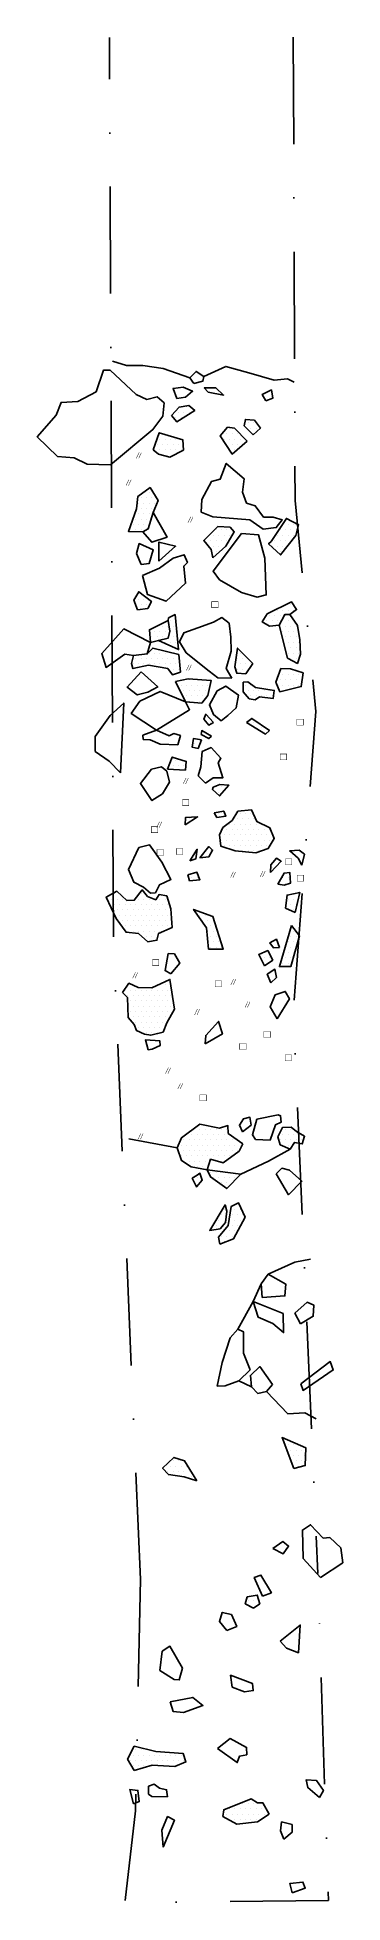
# Model space of a CAD drawing. Header units: metres. Extents: x 322 to 393, y -2126 to -1690.
import ezdxf

# ---------------------------------------------------------------- set-up
doc = ezdxf.new("R2010")
doc.units = ezdxf.units.M
doc.header["$LTSCALE"] = 25
doc.header["$MEASUREMENT"] = 0
doc.linetypes.add('STRICHPUNKTX2', pattern=[2, 1, -0.5, 0, -0.5])
doc.layers.get('0').update_dxf_attribs({"linetype": 'CONTINUOUS'})
for name, color, linetype in [('BEFUND', 1, 'CONTINUOUS'), ('FEUER', 1, 'CONTINUOUS'), ('GRABUNGSGRENZE', 3, 'STRICHPUNKTX2'), ('STEINE', 4, 'CONTINUOUS'), ('STEINESCHRAFF', 4, 'CONTINUOUS')]:
    doc.layers.add(name, color=color, linetype=linetype)

# ---------------------------------------------------------------- blocks, each defined once
blk = doc.blocks.new('HK')
at = {"layer": 'FEUER', "const_width": 0.1}
for points in [[(-0.66, -1.37), (0, 0)], [(0.52, -0.03), (-0.1, -1.37)]]:
    blk.add_lwpolyline(points, dxfattribs=at)
blk = doc.blocks.new('RL')
at = {"layer": 'FEUER', "const_width": 0.1}
blk.add_lwpolyline([(0, -1.4), (0, 0), (1.5, 0), (1.5, -1.4), (0, -1.4)], dxfattribs=at)
blk = doc.blocks.new('*X3')
at = {"color": 0}
for p, q in [((380, -2017.5), (380, -2017.5)), ((380.625, -2018.75), (380.625, -2018.75)), ((381.25, -2020), (381.25, -2020)), ((381.875, -2018.75), (381.875, -2018.75)), ((381.875, -2021.25), (381.875, -2021.25)), ((382.5, -2020), (382.5, -2020)), ((383.125, -2018.75), (383.125, -2018.75)), ((383.125, -2021.25), (383.125, -2021.25)), ((383.75, -2020), (383.75, -2020)), ((384.375, -2021.25), (384.375, -2021.25)), ((351.875, -2023.75), (351.875, -2023.75)), ((352.5, -2025), (352.5, -2025)), ((353.125, -2023.75), (353.125, -2023.75)), ((353.75, -2022.5), (353.75, -2022.5)), ((353.75, -2025), (353.75, -2025)), ((354.375, -2023.75), (354.375, -2023.75)), ((355, -2022.5), (355, -2022.5)), ((355, -2025), (355, -2025)), ((355.625, -2023.75), (355.625, -2023.75)), ((356.25, -2022.5), (356.25, -2022.5)), ((356.25, -2025), (356.25, -2025)), ((356.875, -2023.75), (356.875, -2023.75)), ((356.875, -2026.25), (356.875, -2026.25)), ((357.5, -2025), (357.5, -2025)), ((358.125, -2026.25), (358.125, -2026.25)), ((381.875, -2023.75), (381.875, -2023.75)), ((382.5, -2022.5), (382.5, -2022.5)), ((383.125, -2023.75), (383.125, -2023.75)), ((383.75, -2022.5), (383.75, -2022.5)), ((371.25, -2055), (371.25, -2055)), ((371.875, -2056.25), (371.875, -2056.25)), ((372.5, -2055), (372.5, -2055)), ((373.125, -2056.25), (373.125, -2056.25)), ((344.375, -2091.25), (344.375, -2091.25)), ((345, -2090), (345, -2090)), ((345.625, -2091.25), (345.625, -2091.25)), ((346.25, -2090), (346.25, -2090)), ((346.875, -2091.25), (346.875, -2091.25)), ((347.5, -2090), (347.5, -2090)), ((348.125, -2091.25), (348.125, -2091.25)), ((349.375, -2091.25), (349.375, -2091.25)), ((350.625, -2091.25), (350.625, -2091.25)), ((351.875, -2091.25), (351.875, -2091.25)), ((353.125, -2091.25), (353.125, -2091.25)), ((354.375, -2091.25), (354.375, -2091.25)), ((355.625, -2091.25), (355.625, -2091.25)), ((343.75, -2092.5), (343.75, -2092.5)), ((344.375, -2093.75), (344.375, -2093.75)), ((345, -2092.5), (345, -2092.5)), ((345.625, -2093.75), (345.625, -2093.75)), ((346.25, -2092.5), (346.25, -2092.5)), ((346.875, -2093.75), (346.875, -2093.75)), ((347.5, -2092.5), (347.5, -2092.5)), ((348.125, -2093.75), (348.125, -2093.75)), ((348.75, -2092.5), (348.75, -2092.5)), ((350, -2092.5), (350, -2092.5)), ((351.25, -2092.5), (351.25, -2092.5)), ((351.875, -2093.75), (351.875, -2093.75)), ((352.5, -2092.5), (352.5, -2092.5)), ((353.125, -2093.75), (353.125, -2093.75)), ((353.75, -2092.5), (353.75, -2092.5)), ((354.375, -2093.75), (354.375, -2093.75)), ((355, -2092.5), (355, -2092.5)), ((356.25, -2092.5), (356.25, -2092.5)), ((366.875, -2103.75), (366.875, -2103.75)), ((368.125, -2103.75), (368.125, -2103.75)), ((369.375, -2103.75), (369.375, -2103.75)), ((370, -2102.5), (370, -2102.5)), ((370.625, -2103.75), (370.625, -2103.75)), ((371.25, -2102.5), (371.25, -2102.5)), ((371.875, -2103.75), (371.875, -2103.75)), ((372.5, -2102.5), (372.5, -2102.5)), ((373.125, -2103.75), (373.125, -2103.75)), ((373.75, -2102.5), (373.75, -2102.5)), ((374.375, -2103.75), (374.375, -2103.75)), ((366.25, -2105), (366.25, -2105)), ((366.875, -2106.25), (366.875, -2106.25)), ((367.5, -2105), (367.5, -2105)), ((368.125, -2106.25), (368.125, -2106.25)), ((368.75, -2105), (368.75, -2105)), ((369.375, -2106.25), (369.375, -2106.25)), ((370, -2105), (370, -2105)), ((370.625, -2106.25), (370.625, -2106.25)), ((371.25, -2105), (371.25, -2105)), ((371.875, -2106.25), (371.875, -2106.25)), ((372.5, -2105), (372.5, -2105)), ((373.125, -2106.25), (373.125, -2106.25)), ((373.75, -2105), (373.75, -2105)), ((375, -2105), (375, -2105))]:
    blk.add_line(p, q, dxfattribs=at)
blk = doc.blocks.new('*X4')
at = {"color": 0}
for p, q in [((353.75, -1860), (353.75, -1860)), ((354.375, -1858.75), (354.375, -1858.75)), ((355, -1860), (355, -1860)), ((355.625, -1858.75), (355.625, -1858.75)), ((356.25, -1860), (356.25, -1860)), ((363.75, -1865), (363.75, -1865)), ((365, -1865), (365, -1865)), ((366.25, -1865), (366.25, -1865)), ((364.375, -1866.25), (364.375, -1866.25)), ((357.5, -1872.5), (357.5, -1872.5)), ((364.375, -1871.25), (364.375, -1871.25)), ((365.625, -1871.25), (365.625, -1871.25)), ((366.875, -1873.75), (366.875, -1873.75)), ((368.125, -1873.75), (368.125, -1873.75)), ((368.75, -1872.5), (368.75, -1872.5)), ((369.375, -1871.25), (369.375, -1871.25)), ((369.375, -1873.75), (369.375, -1873.75)), ((370, -1872.5), (370, -1872.5)), ((370.625, -1871.25), (370.625, -1871.25)), ((370.625, -1873.75), (370.625, -1873.75)), ((371.25, -1872.5), (371.25, -1872.5)), ((371.875, -1871.25), (371.875, -1871.25)), ((371.875, -1873.75), (371.875, -1873.75)), ((372.5, -1872.5), (372.5, -1872.5)), ((373.125, -1873.75), (373.125, -1873.75)), ((374.375, -1873.75), (374.375, -1873.75)), ((365, -1877.5), (365, -1877.5)), ((365.625, -1876.25), (365.625, -1876.25)), ((366.25, -1875), (366.25, -1875)), ((366.25, -1877.5), (366.25, -1877.5)), ((366.875, -1876.25), (366.875, -1876.25)), ((367.5, -1875), (367.5, -1875)), ((367.5, -1877.5), (367.5, -1877.5)), ((368.125, -1876.25), (368.125, -1876.25)), ((368.75, -1875), (368.75, -1875)), ((368.75, -1877.5), (368.75, -1877.5)), ((369.375, -1876.25), (369.375, -1876.25)), ((370, -1875), (370, -1875)), ((370, -1877.5), (370, -1877.5)), ((370.625, -1876.25), (370.625, -1876.25)), ((371.25, -1875), (371.25, -1875)), ((371.25, -1877.5), (371.25, -1877.5)), ((371.875, -1876.25), (371.875, -1876.25)), ((372.5, -1875), (372.5, -1875)), ((372.5, -1877.5), (372.5, -1877.5)), ((373.125, -1876.25), (373.125, -1876.25)), ((373.75, -1875), (373.75, -1875)), ((373.75, -1877.5), (373.75, -1877.5)), ((374.375, -1876.25), (374.375, -1876.25)), ((375, -1875), (375, -1875)), ((375, -1877.5), (375, -1877.5)), ((375.625, -1876.25), (375.625, -1876.25)), ((376.25, -1875), (376.25, -1875)), ((376.25, -1877.5), (376.25, -1877.5)), ((376.875, -1876.25), (376.875, -1876.25)), ((360.625, -1881.25), (360.625, -1881.25)), ((361.25, -1880), (361.25, -1880)), ((361.875, -1881.25), (361.875, -1881.25)), ((362.5, -1880), (362.5, -1880)), ((365.625, -1878.75), (365.625, -1878.75)), ((366.875, -1878.75), (366.875, -1878.75)), ((368.125, -1878.75), (368.125, -1878.75)), ((368.75, -1880), (368.75, -1880)), ((369.375, -1878.75), (369.375, -1878.75)), ((370, -1880), (370, -1880)), ((370.625, -1878.75), (370.625, -1878.75)), ((371.25, -1880), (371.25, -1880)), ((371.875, -1878.75), (371.875, -1878.75)), ((372.5, -1880), (372.5, -1880)), ((373.125, -1878.75), (373.125, -1878.75)), ((373.75, -1880), (373.75, -1880)), ((374.375, -1878.75), (374.375, -1878.75)), ((375.625, -1878.75), (375.625, -1878.75)), ((377.5, -1882.5), (377.5, -1882.5)), ((378.75, -1882.5), (378.75, -1882.5)), ((358.125, -1886.25), (358.125, -1886.25)), ((359.375, -1886.25), (359.375, -1886.25)), ((376.875, -1883.75), (376.875, -1883.75)), ((379.375, -1886.25), (379.375, -1886.25)), ((380.625, -1886.25), (380.625, -1886.25)), ((339.375, -1891.25), (339.375, -1891.25)), ((340, -1890), (340, -1890)), ((340.625, -1891.25), (340.625, -1891.25)), ((341.875, -1891.25), (341.875, -1891.25)), ((345.625, -1891.25), (345.625, -1891.25)), ((346.25, -1890), (346.25, -1890)), ((346.875, -1891.25), (346.875, -1891.25)), ((348.125, -1891.25), (348.125, -1891.25)), ((350.625, -1891.25), (350.625, -1891.25)), ((351.875, -1891.25), (351.875, -1891.25)), ((378.75, -1887.5), (378.75, -1887.5)), ((380, -1887.5), (380, -1887.5)), ((380.625, -1891.25), (380.625, -1891.25)), ((381.875, -1891.25), (381.875, -1891.25)), ((382.5, -1890), (382.5, -1890)), ((340, -1892.5), (340, -1892.5)), ((340.625, -1893.75), (340.625, -1893.75)), ((341.25, -1892.5), (341.25, -1892.5)), ((341.25, -1895), (341.25, -1895)), ((341.875, -1893.75), (341.875, -1893.75)), ((342.5, -1892.5), (342.5, -1892.5)), ((342.5, -1895), (342.5, -1895)), ((343.125, -1893.75), (343.125, -1893.75)), ((343.75, -1892.5), (343.75, -1892.5)), ((343.75, -1895), (343.75, -1895)), ((344.375, -1893.75), (344.375, -1893.75)), ((345, -1892.5), (345, -1892.5)), ((345, -1895), (345, -1895)), ((345.625, -1893.75), (345.625, -1893.75)), ((346.25, -1892.5), (346.25, -1892.5)), ((346.25, -1895), (346.25, -1895)), ((346.875, -1893.75), (346.875, -1893.75)), ((347.5, -1892.5), (347.5, -1892.5)), ((347.5, -1895), (347.5, -1895)), ((348.125, -1893.75), (348.125, -1893.75)), ((348.75, -1892.5), (348.75, -1892.5)), ((348.75, -1895), (348.75, -1895)), ((349.375, -1893.75), (349.375, -1893.75)), ((350, -1892.5), (350, -1892.5)), ((350, -1895), (350, -1895)), ((350.625, -1893.75), (350.625, -1893.75)), ((351.25, -1892.5), (351.25, -1892.5)), ((351.25, -1895), (351.25, -1895)), ((351.875, -1893.75), (351.875, -1893.75)), ((352.5, -1892.5), (352.5, -1892.5)), ((352.5, -1895), (352.5, -1895)), ((353.125, -1893.75), (353.125, -1893.75)), ((360, -1895), (360, -1895)), ((361.25, -1895), (361.25, -1895)), ((381.25, -1892.5), (381.25, -1892.5)), ((381.875, -1893.75), (381.875, -1893.75)), ((382.5, -1892.5), (382.5, -1892.5)), ((341.875, -1896.25), (341.875, -1896.25)), ((342.5, -1897.5), (342.5, -1897.5)), ((343.125, -1896.25), (343.125, -1896.25)), ((343.125, -1898.75), (343.125, -1898.75)), ((343.75, -1897.5), (343.75, -1897.5)), ((344.375, -1896.25), (344.375, -1896.25)), ((344.375, -1898.75), (344.375, -1898.75)), ((345, -1897.5), (345, -1897.5)), ((345.625, -1896.25), (345.625, -1896.25)), ((345.625, -1898.75), (345.625, -1898.75)), ((346.25, -1897.5), (346.25, -1897.5)), ((346.875, -1896.25), (346.875, -1896.25)), ((346.875, -1898.75), (346.875, -1898.75)), ((347.5, -1897.5), (347.5, -1897.5)), ((347.5, -1900), (347.5, -1900)), ((348.125, -1896.25), (348.125, -1896.25)), ((348.125, -1898.75), (348.125, -1898.75)), ((348.75, -1897.5), (348.75, -1897.5)), ((348.75, -1900), (348.75, -1900)), ((349.375, -1896.25), (349.375, -1896.25)), ((349.375, -1898.75), (349.375, -1898.75)), ((350, -1897.5), (350, -1897.5)), ((350, -1900), (350, -1900)), ((350.625, -1896.25), (350.625, -1896.25)), ((350.625, -1898.75), (350.625, -1898.75)), ((351.25, -1897.5), (351.25, -1897.5)), ((351.875, -1896.25), (351.875, -1896.25)), ((352.5, -1897.5), (352.5, -1897.5)), ((353.125, -1896.25), (353.125, -1896.25)), ((360.625, -1896.25), (360.625, -1896.25)), ((361.25, -1897.5), (361.25, -1897.5)), ((361.875, -1896.25), (361.875, -1896.25)), ((361.875, -1898.75), (361.875, -1898.75)), ((362.5, -1897.5), (362.5, -1897.5)), ((362.5, -1900), (362.5, -1900)), ((363.125, -1896.25), (363.125, -1896.25)), ((363.125, -1898.75), (363.125, -1898.75)), ((363.75, -1900), (363.75, -1900)), ((381.25, -1900), (381.25, -1900)), ((381.875, -1898.75), (381.875, -1898.75)), ((382.5, -1900), (382.5, -1900)), ((361.875, -1901.25), (361.875, -1901.25)), ((362.5, -1902.5), (362.5, -1902.5)), ((363.125, -1901.25), (363.125, -1901.25)), ((363.75, -1902.5), (363.75, -1902.5)), ((364.375, -1901.25), (364.375, -1901.25)), ((365, -1902.5), (365, -1902.5)), ((375.625, -1903.75), (375.625, -1903.75)), ((376.875, -1901.25), (376.875, -1901.25)), ((377.5, -1902.5), (377.5, -1902.5)), ((380, -1902.5), (380, -1902.5)), ((380.625, -1901.25), (380.625, -1901.25)), ((380.625, -1903.75), (380.625, -1903.75)), ((381.25, -1902.5), (381.25, -1902.5)), ((381.875, -1901.25), (381.875, -1901.25)), ((381.875, -1903.75), (381.875, -1903.75)), ((382.5, -1902.5), (382.5, -1902.5)), ((375, -1905), (375, -1905)), ((375.625, -1906.25), (375.625, -1906.25)), ((376.25, -1905), (376.25, -1905)), ((379.375, -1906.25), (379.375, -1906.25)), ((380, -1905), (380, -1905)), ((380.625, -1906.25), (380.625, -1906.25)), ((381.25, -1905), (381.25, -1905)), ((342.5, -1912.5), (342.5, -1912.5)), ((343.75, -1912.5), (343.75, -1912.5)), ((345, -1912.5), (345, -1912.5)), ((346.25, -1912.5), (346.25, -1912.5)), ((347.5, -1912.5), (347.5, -1912.5)), ((348.75, -1912.5), (348.75, -1912.5)), ((350, -1912.5), (350, -1912.5)), ((350.625, -1911.25), (350.625, -1911.25)), ((351.25, -1912.5), (351.25, -1912.5)), ((351.875, -1911.25), (351.875, -1911.25)), ((352.5, -1912.5), (352.5, -1912.5)), ((353.125, -1911.25), (353.125, -1911.25)), ((343.125, -1913.75), (343.125, -1913.75)), ((343.75, -1915), (343.75, -1915)), ((343.75, -1917.5), (343.75, -1917.5)), ((344.375, -1913.75), (344.375, -1913.75)), ((344.375, -1916.25), (344.375, -1916.25)), ((345, -1915), (345, -1915)), ((345, -1917.5), (345, -1917.5)), ((345.625, -1913.75), (345.625, -1913.75)), ((345.625, -1916.25), (345.625, -1916.25)), ((346.25, -1915), (346.25, -1915)), ((346.25, -1917.5), (346.25, -1917.5)), ((346.875, -1913.75), (346.875, -1913.75)), ((346.875, -1916.25), (346.875, -1916.25)), ((347.5, -1915), (347.5, -1915)), ((347.5, -1917.5), (347.5, -1917.5)), ((348.125, -1913.75), (348.125, -1913.75)), ((348.125, -1916.25), (348.125, -1916.25)), ((348.75, -1915), (348.75, -1915)), ((348.75, -1917.5), (348.75, -1917.5)), ((349.375, -1913.75), (349.375, -1913.75)), ((349.375, -1916.25), (349.375, -1916.25)), ((350, -1915), (350, -1915)), ((350, -1917.5), (350, -1917.5)), ((350.625, -1913.75), (350.625, -1913.75)), ((350.625, -1916.25), (350.625, -1916.25)), ((351.25, -1915), (351.25, -1915)), ((351.25, -1917.5), (351.25, -1917.5)), ((351.875, -1913.75), (351.875, -1913.75)), ((351.875, -1916.25), (351.875, -1916.25)), ((352.5, -1915), (352.5, -1915)), ((352.5, -1917.5), (352.5, -1917.5)), ((353.125, -1913.75), (353.125, -1913.75)), ((353.125, -1916.25), (353.125, -1916.25)), ((353.75, -1915), (353.75, -1915)), ((353.75, -1917.5), (353.75, -1917.5)), ((344.375, -1918.75), (344.375, -1918.75)), ((345, -1920), (345, -1920)), ((345.625, -1918.75), (345.625, -1918.75)), ((345.625, -1921.25), (345.625, -1921.25)), ((346.25, -1920), (346.25, -1920)), ((346.875, -1918.75), (346.875, -1918.75)), ((346.875, -1921.25), (346.875, -1921.25)), ((347.5, -1920), (347.5, -1920)), ((348.125, -1918.75), (348.125, -1918.75)), ((348.125, -1921.25), (348.125, -1921.25)), ((348.75, -1920), (348.75, -1920)), ((349.375, -1918.75), (349.375, -1918.75)), ((349.375, -1921.25), (349.375, -1921.25)), ((350, -1920), (350, -1920)), ((350.625, -1918.75), (350.625, -1918.75)), ((350.625, -1921.25), (350.625, -1921.25)), ((351.25, -1920), (351.25, -1920)), ((351.875, -1918.75), (351.875, -1918.75)), ((347.5, -1922.5), (347.5, -1922.5)), ((348.75, -1922.5), (348.75, -1922.5)), ((350, -1922.5), (350, -1922.5)), ((356.25, -1947.5), (356.25, -1947.5)), ((356.875, -1946.25), (356.875, -1946.25)), ((357.5, -1947.5), (357.5, -1947.5)), ((358.125, -1946.25), (358.125, -1946.25)), ((358.75, -1945), (358.75, -1945)), ((358.75, -1947.5), (358.75, -1947.5)), ((359.375, -1946.25), (359.375, -1946.25)), ((360, -1945), (360, -1945)), ((360, -1947.5), (360, -1947.5)), ((360.625, -1946.25), (360.625, -1946.25)), ((361.25, -1945), (361.25, -1945)), ((361.25, -1947.5), (361.25, -1947.5)), ((361.875, -1946.25), (361.875, -1946.25)), ((362.5, -1945), (362.5, -1945)), ((362.5, -1947.5), (362.5, -1947.5)), ((363.125, -1946.25), (363.125, -1946.25)), ((363.75, -1945), (363.75, -1945)), ((363.75, -1947.5), (363.75, -1947.5)), ((364.375, -1946.25), (364.375, -1946.25)), ((365, -1945), (365, -1945)), ((365, -1947.5), (365, -1947.5)), ((365.625, -1946.25), (365.625, -1946.25)), ((366.25, -1945), (366.25, -1945)), ((366.25, -1947.5), (366.25, -1947.5)), ((366.875, -1946.25), (366.875, -1946.25)), ((367.5, -1947.5), (367.5, -1947.5)), ((378.75, -1947.5), (378.75, -1947.5)), ((379.375, -1946.25), (379.375, -1946.25)), ((380, -1945), (380, -1945)), ((380, -1947.5), (380, -1947.5)), ((380.625, -1946.25), (380.625, -1946.25)), ((381.25, -1945), (381.25, -1945)), ((381.25, -1947.5), (381.25, -1947.5)), ((381.875, -1946.25), (381.875, -1946.25)), ((382.5, -1947.5), (382.5, -1947.5)), ((383.125, -1946.25), (383.125, -1946.25)), ((383.75, -1947.5), (383.75, -1947.5)), ((355, -1950), (355, -1950)), ((355.625, -1948.75), (355.625, -1948.75)), ((355.625, -1951.25), (355.625, -1951.25)), ((356.25, -1950), (356.25, -1950)), ((356.875, -1948.75), (356.875, -1948.75)), ((356.875, -1951.25), (356.875, -1951.25)), ((357.5, -1950), (357.5, -1950)), ((358.125, -1948.75), (358.125, -1948.75)), ((358.125, -1951.25), (358.125, -1951.25)), ((358.75, -1950), (358.75, -1950)), ((359.375, -1948.75), (359.375, -1948.75)), ((359.375, -1951.25), (359.375, -1951.25)), ((360, -1950), (360, -1950)), ((360.625, -1948.75), (360.625, -1948.75)), ((360.625, -1951.25), (360.625, -1951.25)), ((361.25, -1950), (361.25, -1950)), ((361.875, -1948.75), (361.875, -1948.75)), ((361.875, -1951.25), (361.875, -1951.25)), ((362.5, -1950), (362.5, -1950)), ((363.125, -1948.75), (363.125, -1948.75)), ((363.125, -1951.25), (363.125, -1951.25)), ((363.75, -1950), (363.75, -1950)), ((364.375, -1948.75), (364.375, -1948.75)), ((364.375, -1951.25), (364.375, -1951.25)), ((365, -1950), (365, -1950)), ((365.625, -1948.75), (365.625, -1948.75)), ((365.625, -1951.25), (365.625, -1951.25)), ((366.25, -1950), (366.25, -1950)), ((366.875, -1948.75), (366.875, -1948.75)), ((366.875, -1951.25), (366.875, -1951.25)), ((367.5, -1950), (367.5, -1950)), ((368.125, -1948.75), (368.125, -1948.75)), ((368.75, -1950), (368.75, -1950)), ((369.375, -1948.75), (369.375, -1948.75)), ((379.375, -1948.75), (379.375, -1948.75)), ((380.625, -1948.75), (380.625, -1948.75)), ((356.25, -1952.5), (356.25, -1952.5)), ((357.5, -1952.5), (357.5, -1952.5)), ((358.125, -1953.75), (358.125, -1953.75)), ((358.75, -1952.5), (358.75, -1952.5)), ((359.375, -1953.75), (359.375, -1953.75)), ((359.375, -1956.25), (359.375, -1956.25)), ((360, -1952.5), (360, -1952.5)), ((360.625, -1953.75), (360.625, -1953.75)), ((361.25, -1952.5), (361.25, -1952.5)), ((361.875, -1953.75), (361.875, -1953.75)), ((362.5, -1955), (362.5, -1955)), ((363.125, -1956.25), (363.125, -1956.25)), ((363.75, -1955), (363.75, -1955)), ((364.375, -1956.25), (364.375, -1956.25)), ((365, -1952.5), (365, -1952.5)), ((365, -1955), (365, -1955)), ((365.625, -1956.25), (365.625, -1956.25)), ((366.875, -1956.25), (366.875, -1956.25)), ((368.125, -1956.25), (368.125, -1956.25)), ((358.75, -1957.5), (358.75, -1957.5)), ((360, -1957.5), (360, -1957.5)), ((365, -1957.5), (365, -1957.5)), ((366.25, -1957.5), (366.25, -1957.5)), ((367.5, -1957.5), (367.5, -1957.5)), ((365, -1965), (365, -1965)), ((365.625, -1963.75), (365.625, -1963.75)), ((367.5, -1965), (367.5, -1965)), ((368.125, -1963.75), (368.125, -1963.75)), ((368.75, -1962.5), (368.75, -1962.5)), ((368.75, -1965), (368.75, -1965)), ((369.375, -1963.75), (369.375, -1963.75)), ((370, -1965), (370, -1965)), ((363.75, -1967.5), (363.75, -1967.5)), ((364.375, -1966.25), (364.375, -1966.25)), ((365, -1967.5), (365, -1967.5)), ((365.625, -1966.25), (365.625, -1966.25)), ((365.625, -1968.75), (365.625, -1968.75)), ((366.875, -1966.25), (366.875, -1966.25)), ((366.875, -1968.75), (366.875, -1968.75)), ((367.5, -1967.5), (367.5, -1967.5)), ((368.125, -1966.25), (368.125, -1966.25)), ((368.125, -1968.75), (368.125, -1968.75)), ((368.75, -1967.5), (368.75, -1967.5)), ((369.375, -1966.25), (369.375, -1966.25)), ((365, -1970), (365, -1970)), ((365.625, -1971.25), (365.625, -1971.25)), ((366.25, -1970), (366.25, -1970)), ((367.5, -1970), (367.5, -1970))]:
    blk.add_line(p, q, dxfattribs=at)
blk = doc.blocks.new('*X5')
at = {"color": 0}
for p, q in [((355, -1777.5), (355, -1777.5)), ((355.625, -1776.25), (355.625, -1776.25)), ((356.25, -1777.5), (356.25, -1777.5)), ((356.875, -1776.25), (356.875, -1776.25)), ((357.5, -1777.5), (357.5, -1777.5)), ((354.375, -1778.75), (354.375, -1778.75)), ((355.625, -1778.75), (355.625, -1778.75)), ((366.875, -1781.25), (366.875, -1781.25)), ((371.25, -1780), (371.25, -1780)), ((371.875, -1781.25), (371.875, -1781.25)), ((372.5, -1780), (372.5, -1780)), ((373.125, -1781.25), (373.125, -1781.25)), ((349.375, -1786.25), (349.375, -1786.25)), ((350, -1785), (350, -1785)), ((350.625, -1783.75), (350.625, -1783.75)), ((350.625, -1786.25), (350.625, -1786.25)), ((351.25, -1785), (351.25, -1785)), ((351.875, -1783.75), (351.875, -1783.75)), ((351.875, -1786.25), (351.875, -1786.25)), ((352.5, -1785), (352.5, -1785)), ((353.125, -1783.75), (353.125, -1783.75)), ((353.125, -1786.25), (353.125, -1786.25)), ((353.75, -1785), (353.75, -1785)), ((354.375, -1783.75), (354.375, -1783.75)), ((354.375, -1786.25), (354.375, -1786.25)), ((355, -1785), (355, -1785)), ((355.625, -1786.25), (355.625, -1786.25)), ((365.625, -1783.75), (365.625, -1783.75)), ((366.25, -1782.5), (366.25, -1782.5)), ((366.25, -1785), (366.25, -1785)), ((366.875, -1783.75), (366.875, -1783.75)), ((367.5, -1782.5), (367.5, -1782.5)), ((367.5, -1785), (367.5, -1785)), ((368.125, -1783.75), (368.125, -1783.75)), ((368.125, -1786.25), (368.125, -1786.25)), ((368.75, -1782.5), (368.75, -1782.5)), ((368.75, -1785), (368.75, -1785)), ((369.375, -1783.75), (369.375, -1783.75)), ((370, -1785), (370, -1785)), ((372.5, -1782.5), (372.5, -1782.5)), ((351.25, -1787.5), (351.25, -1787.5)), ((352.5, -1787.5), (352.5, -1787.5)), ((353.75, -1787.5), (353.75, -1787.5)), ((345.625, -1798.75), (345.625, -1798.75)), ((346.25, -1797.5), (346.25, -1797.5)), ((346.875, -1796.25), (346.875, -1796.25)), ((346.875, -1798.75), (346.875, -1798.75)), ((347.5, -1797.5), (347.5, -1797.5)), ((348.125, -1796.25), (348.125, -1796.25)), ((348.125, -1798.75), (348.125, -1798.75)), ((348.75, -1797.5), (348.75, -1797.5)), ((349.375, -1798.75), (349.375, -1798.75)), ((344.375, -1803.75), (344.375, -1803.75)), ((345, -1802.5), (345, -1802.5)), ((345.625, -1801.25), (345.625, -1801.25)), ((345.625, -1803.75), (345.625, -1803.75)), ((346.25, -1800), (346.25, -1800)), ((346.25, -1802.5), (346.25, -1802.5)), ((346.875, -1801.25), (346.875, -1801.25)), ((346.875, -1803.75), (346.875, -1803.75)), ((347.5, -1800), (347.5, -1800)), ((347.5, -1802.5), (347.5, -1802.5)), ((348.125, -1801.25), (348.125, -1801.25)), ((348.125, -1803.75), (348.125, -1803.75)), ((348.75, -1800), (348.75, -1800)), ((379.375, -1803.75), (379.375, -1803.75)), ((380.625, -1803.75), (380.625, -1803.75)), ((381.875, -1803.75), (381.875, -1803.75)), ((343.75, -1805), (343.75, -1805)), ((345, -1805), (345, -1805)), ((346.25, -1805), (346.25, -1805)), ((361.25, -1807.5), (361.25, -1807.5)), ((362.5, -1807.5), (362.5, -1807.5)), ((363.125, -1806.25), (363.125, -1806.25)), ((363.75, -1805), (363.75, -1805)), ((363.75, -1807.5), (363.75, -1807.5)), ((364.375, -1806.25), (364.375, -1806.25)), ((365, -1805), (365, -1805)), ((365, -1807.5), (365, -1807.5)), ((365.625, -1806.25), (365.625, -1806.25)), ((366.25, -1805), (366.25, -1805)), ((366.25, -1807.5), (366.25, -1807.5)), ((366.875, -1806.25), (366.875, -1806.25)), ((367.5, -1805), (367.5, -1805)), ((377.5, -1807.5), (377.5, -1807.5)), ((378.125, -1806.25), (378.125, -1806.25)), ((378.75, -1805), (378.75, -1805)), ((378.75, -1807.5), (378.75, -1807.5)), ((379.375, -1806.25), (379.375, -1806.25)), ((380, -1805), (380, -1805)), ((380, -1807.5), (380, -1807.5)), ((380.625, -1806.25), (380.625, -1806.25)), ((381.25, -1805), (381.25, -1805)), ((381.25, -1807.5), (381.25, -1807.5)), ((381.875, -1806.25), (381.875, -1806.25)), ((382.5, -1805), (382.5, -1805)), ((363.125, -1808.75), (363.125, -1808.75)), ((363.125, -1811.25), (363.125, -1811.25)), ((363.75, -1810), (363.75, -1810)), ((364.375, -1808.75), (364.375, -1808.75)), ((365.625, -1808.75), (365.625, -1808.75)), ((376.875, -1808.75), (376.875, -1808.75)), ((378.125, -1808.75), (378.125, -1808.75)), ((378.75, -1810), (378.75, -1810)), ((379.375, -1808.75), (379.375, -1808.75)), ((345.625, -1821.25), (345.625, -1821.25)), ((346.25, -1820), (346.25, -1820)), ((346.875, -1821.25), (346.875, -1821.25)), ((345, -1822.5), (345, -1822.5)), ((346.25, -1822.5), (346.25, -1822.5)), ((347.5, -1822.5), (347.5, -1822.5)), ((353.75, -1825), (353.75, -1825)), ((376.25, -1825), (376.25, -1825)), ((377.5, -1825), (377.5, -1825)), ((378.125, -1823.75), (378.125, -1823.75)), ((378.75, -1825), (378.75, -1825)), ((379.375, -1823.75), (379.375, -1823.75)), ((380, -1825), (380, -1825)), ((380.625, -1823.75), (380.625, -1823.75)), ((381.25, -1822.5), (381.25, -1822.5)), ((381.875, -1823.75), (381.875, -1823.75)), ((348.75, -1830), (348.75, -1830)), ((349.375, -1828.75), (349.375, -1828.75)), ((350, -1827.5), (350, -1827.5)), ((350, -1830), (350, -1830)), ((350.625, -1828.75), (350.625, -1828.75)), ((351.25, -1827.5), (351.25, -1827.5)), ((351.25, -1830), (351.25, -1830)), ((351.875, -1828.75), (351.875, -1828.75)), ((352.5, -1827.5), (352.5, -1827.5)), ((352.5, -1830), (352.5, -1830)), ((353.125, -1826.25), (353.125, -1826.25)), ((353.125, -1828.75), (353.125, -1828.75)), ((353.75, -1827.5), (353.75, -1827.5)), ((353.75, -1830), (353.75, -1830)), ((354.375, -1828.75), (354.375, -1828.75)), ((375.625, -1826.25), (375.625, -1826.25)), ((376.875, -1826.25), (376.875, -1826.25)), ((378.125, -1826.25), (378.125, -1826.25)), ((378.75, -1827.5), (378.75, -1827.5)), ((379.375, -1826.25), (379.375, -1826.25)), ((379.375, -1828.75), (379.375, -1828.75)), ((380, -1827.5), (380, -1827.5)), ((380, -1830), (380, -1830)), ((380.625, -1826.25), (380.625, -1826.25)), ((380.625, -1828.75), (380.625, -1828.75)), ((381.25, -1827.5), (381.25, -1827.5)), ((381.25, -1830), (381.25, -1830)), ((381.875, -1826.25), (381.875, -1826.25)), ((381.875, -1828.75), (381.875, -1828.75)), ((382.5, -1827.5), (382.5, -1827.5)), ((382.5, -1830), (382.5, -1830)), ((348.125, -1833.75), (348.125, -1833.75)), ((349.375, -1833.75), (349.375, -1833.75)), ((350.625, -1833.75), (350.625, -1833.75)), ((351.875, -1831.25), (351.875, -1831.25)), ((351.875, -1833.75), (351.875, -1833.75)), ((353.125, -1831.25), (353.125, -1831.25)), ((353.125, -1833.75), (353.125, -1833.75)), ((354.375, -1831.25), (354.375, -1831.25)), ((369.375, -1833.75), (369.375, -1833.75)), ((380, -1832.5), (380, -1832.5)), ((380.625, -1831.25), (380.625, -1831.25)), ((380.625, -1833.75), (380.625, -1833.75)), ((381.25, -1832.5), (381.25, -1832.5)), ((381.875, -1831.25), (381.875, -1831.25)), ((381.875, -1833.75), (381.875, -1833.75)), ((382.5, -1832.5), (382.5, -1832.5)), ((383.125, -1831.25), (383.125, -1831.25)), ((383.125, -1833.75), (383.125, -1833.75)), ((344.375, -1836.25), (344.375, -1836.25)), ((345, -1835), (345, -1835)), ((345.625, -1836.25), (345.625, -1836.25)), ((346.25, -1835), (346.25, -1835)), ((346.875, -1836.25), (346.875, -1836.25)), ((347.5, -1835), (347.5, -1835)), ((348.125, -1836.25), (348.125, -1836.25)), ((348.75, -1835), (348.75, -1835)), ((349.375, -1836.25), (349.375, -1836.25)), ((350, -1835), (350, -1835)), ((350.625, -1836.25), (350.625, -1836.25)), ((351.25, -1835), (351.25, -1835)), ((351.875, -1836.25), (351.875, -1836.25)), ((352.5, -1835), (352.5, -1835)), ((353.125, -1836.25), (353.125, -1836.25)), ((353.75, -1835), (353.75, -1835)), ((353.75, -1837.5), (353.75, -1837.5)), ((354.375, -1836.25), (354.375, -1836.25)), ((355, -1835), (355, -1835)), ((355, -1837.5), (355, -1837.5)), ((368.75, -1835), (368.75, -1835)), ((368.75, -1837.5), (368.75, -1837.5)), ((369.375, -1836.25), (369.375, -1836.25)), ((370, -1835), (370, -1835)), ((370, -1837.5), (370, -1837.5)), ((370.625, -1836.25), (370.625, -1836.25)), ((371.25, -1837.5), (371.25, -1837.5)), ((371.875, -1836.25), (371.875, -1836.25)), ((379.375, -1838.75), (379.375, -1838.75)), ((380, -1837.5), (380, -1837.5)), ((380.625, -1838.75), (380.625, -1838.75)), ((381.25, -1835), (381.25, -1835)), ((381.25, -1837.5), (381.25, -1837.5)), ((381.875, -1838.75), (381.875, -1838.75)), ((382.5, -1835), (382.5, -1835)), ((383.125, -1838.75), (383.125, -1838.75)), ((355.625, -1841.25), (355.625, -1841.25)), ((356.25, -1842.5), (356.25, -1842.5)), ((356.875, -1841.25), (356.875, -1841.25)), ((357.5, -1840), (357.5, -1840)), ((357.5, -1842.5), (357.5, -1842.5)), ((358.125, -1841.25), (358.125, -1841.25)), ((358.75, -1840), (358.75, -1840)), ((358.75, -1842.5), (358.75, -1842.5)), ((359.375, -1841.25), (359.375, -1841.25)), ((360, -1840), (360, -1840)), ((360, -1842.5), (360, -1842.5)), ((360.625, -1841.25), (360.625, -1841.25)), ((361.25, -1842.5), (361.25, -1842.5)), ((361.875, -1841.25), (361.875, -1841.25)), ((370.625, -1841.25), (370.625, -1841.25)), ((371.25, -1842.5), (371.25, -1842.5)), ((371.875, -1841.25), (371.875, -1841.25)), ((372.5, -1842.5), (372.5, -1842.5)), ((373.75, -1842.5), (373.75, -1842.5)), ((375, -1842.5), (375, -1842.5)), ((376.25, -1842.5), (376.25, -1842.5)), ((378.125, -1841.25), (378.125, -1841.25)), ((378.75, -1840), (378.75, -1840)), ((378.75, -1842.5), (378.75, -1842.5)), ((379.375, -1841.25), (379.375, -1841.25)), ((380, -1840), (380, -1840)), ((380.625, -1841.25), (380.625, -1841.25)), ((381.25, -1840), (381.25, -1840)), ((381.875, -1841.25), (381.875, -1841.25)), ((382.5, -1840), (382.5, -1840)), ((383.125, -1841.25), (383.125, -1841.25)), ((383.75, -1840), (383.75, -1840)), ((356.875, -1843.75), (356.875, -1843.75)), ((357.5, -1845), (357.5, -1845)), ((358.125, -1843.75), (358.125, -1843.75)), ((358.75, -1845), (358.75, -1845)), ((359.375, -1843.75), (359.375, -1843.75)), ((360, -1845), (360, -1845)), ((360.625, -1843.75), (360.625, -1843.75)), ((371.875, -1843.75), (371.875, -1843.75)), ((373.125, -1843.75), (373.125, -1843.75)), ((374.375, -1843.75), (374.375, -1843.75)), ((375.625, -1843.75), (375.625, -1843.75)), ((376.875, -1843.75), (376.875, -1843.75)), ((361.875, -1848.75), (361.875, -1848.75)), ((362.5, -1850), (362.5, -1850)), ((371.25, -1850), (371.25, -1850)), ((372.5, -1850), (372.5, -1850)), ((373.125, -1851.25), (373.125, -1851.25)), ((374.375, -1851.25), (374.375, -1851.25)), ((358.75, -1855), (358.75, -1855)), ((361.25, -1852.5), (361.25, -1852.5)), ((375, -1852.5), (375, -1852.5))]:
    blk.add_line(p, q, dxfattribs=at)

msp = doc.modelspace()

# ---------------------------------------------------------------- linework, layer by layer
at = {"layer": 'BEFUND'}
for points in [[(357.63, -1769.42), (351.42, -1767.27), (346.63, -1766.61), (342.86, -1766.55), (339.6, -1765.53)], [(381.99, -1770.46), (380.46, -1769.69), (377.35, -1770.04), (371.44, -1768.26), (366.04, -1766.77), (360.9, -1769.11)], [(343.38, -1947.28), (354.69, -1949.38)], [(369.57, -1955.5), (376.04, -1952.5), (381.04, -1949.65)], [(385.8, -1975.39), (382.19, -1976.05), (375.97, -1978.9)], [(374.29, -1981.14), (372.45, -1985.26), (368.83, -1991.68)], [(369.12, -2003.75), (372.08, -2005.18)], [(375.54, -2006.26), (380.53, -2011.46), (384.5, -2011.26), (387.15, -2012.63)]]:
    msp.add_lwpolyline(points, dxfattribs=at)
at = {"layer": 'GRABUNGSGRENZE', "flags": 128}
for points in [[(346.08, -2050.23), (339.8, -1902.03), (338.84, -1689.97)], [(381.8, -1689.9), (382.22, -1798.12), (387.08, -1847.4), (381.82, -1917.6), (387.55, -2048.8)], [(346.08, -2050.23), (344.95, -2104.28), (342.5, -2125.71), (390, -2125.2), (387.55, -2048.8)]]:
    msp.add_lwpolyline(points, dxfattribs=at)
at = {"layer": 'STEINE'}
for points in [[(339.07, -1789.78), (333.62, -1789.63), (330.62, -1788.15), (326.74, -1787.84), (322.01, -1783.25), (326.39, -1778.16), (327.57, -1775.2), (331.49, -1774.95), (335.72, -1772.71), (337.46, -1767.67), (338.99, -1767.67), (345.1, -1773.38), (347.59, -1774.5), (350.04, -1773.9), (351.62, -1775.32), (351.31, -1778.43), (349.01, -1781.54), (339.07, -1789.78)], [(358.55, -1770.79), (357.63, -1769.42), (359.11, -1767.94), (360.9, -1769.11), (360.69, -1770.23), (358.55, -1770.79)], [(354.57, -1774.26), (353.71, -1771.91), (356.1, -1771.61), (358.29, -1772.58), (356.61, -1773.95), (354.57, -1774.26)], [(361.91, -1772.78), (361, -1771.81), (363.7, -1771.82), (365.53, -1773.5), (361.91, -1772.78)], [(375.36, -1774.83), (374.55, -1773.35), (376.69, -1772.29), (377.04, -1774.17), (375.36, -1774.83)], [(353.35, -1778.28), (355.13, -1776.29), (357.43, -1775.94), (358.8, -1777.06), (354.62, -1779.76), (353.35, -1778.28)], [(349.06, -1786.28), (350.49, -1782.3), (355.99, -1783.94), (356.14, -1786.33), (352.98, -1787.96), (350.33, -1787.3), (349.06, -1786.28)], [(371.02, -1784.25), (368.07, -1781.25), (366.44, -1780.99), (364.71, -1782.98), (367.56, -1787.26), (371.02, -1784.25)], [(372.4, -1782.78), (370.36, -1780.69), (370.62, -1779.16), (372.71, -1779.36), (374.13, -1781.25), (372.4, -1782.78)], [(360.31, -1800.86), (360.42, -1797.9), (362.66, -1793.67), (364.75, -1793.17), (366.13, -1789.45), (370.3, -1793.02), (369.94, -1796.18), (370.91, -1798.72), (372.9, -1799.34), (374.88, -1801.99), (377.12, -1801.99), (379.21, -1802.65), (377.84, -1804.44), (374.78, -1804.84), (371.62, -1802.6), (363.01, -1801.93), (360.31, -1800.86)], [(349.05, -1800.95), (347.88, -1804.77), (346.65, -1805.43), (343.29, -1805.33), (345.18, -1800.08), (345.49, -1797.18), (348.34, -1795.09), (350.22, -1798.15), (349.05, -1800.95)], [(346.65, -1805.43), (348.74, -1807.88), (352.31, -1806.66), (349.05, -1800.95)], [(363, -1811.51), (362.6, -1809.57), (360.87, -1807.48), (364.18, -1804.17), (367.03, -1804.38), (368, -1805.4), (366.06, -1808.81), (363, -1811.51)], [(376.61, -1807.7), (380.18, -1802.3), (383.03, -1803.78), (382.42, -1806.27), (378.85, -1810.81), (376.05, -1808.21), (376.61, -1807.7)], [(346.24, -1813.07), (345.17, -1810.53), (345.83, -1808.18), (349.09, -1809.61), (348.12, -1812.87), (346.24, -1813.07)], [(350.42, -1812.26), (350.42, -1807.83), (354.29, -1808.8), (350.42, -1812.26)], [(369.68, -1805.86), (363.05, -1814.62), (364.58, -1816.66), (369.72, -1819.61), (373.39, -1820.69), (375.48, -1820.18), (375.18, -1811.62), (373.71, -1806.17), (369.68, -1805.86)], [(346.59, -1815.62), (347.76, -1820.11), (352.09, -1821.64), (356.63, -1817.46), (356.23, -1813.44), (357.09, -1812.62), (356.33, -1810.79), (353.73, -1811.6), (350.57, -1813.89), (346.59, -1815.62)], [(345.42, -1823.67), (344.55, -1821.43), (345.72, -1819.44), (348.68, -1821.69), (347.81, -1823.37), (345.42, -1823.67)], [(350.3, -1830.81), (354.99, -1832.95), (354.18, -1824.75), (352.65, -1825.56), (352.55, -1826.17)], [(367.41, -1839.64), (366.14, -1837.34), (367.27, -1833.32), (367.22, -1830.06), (366.81, -1826.8), (365.08, -1825.47), (363.2, -1826.54), (359.47, -1827.86), (356.26, -1829.03), (355.24, -1831.17), (356.77, -1833.67), (362.17, -1838), (364.2, -1839.58), (367.41, -1839.64)], [(378.48, -1827.26), (376.24, -1827.47), (374.56, -1826.5), (375.73, -1824.61), (381.39, -1821.81), (382.56, -1823.6), (381.03, -1824.77)], [(380.46, -1834.96), (378.48, -1827.26), (379.81, -1824.77), (381.03, -1824.77), (382.81, -1827.32), (383.32, -1830.68), (383.47, -1833.99), (382.75, -1836.18), (380.46, -1834.96)], [(344.49, -1834.32), (342.45, -1834.01), (338.07, -1837.12), (337.05, -1833.86), (342.25, -1828.1), (348.42, -1831.27), (347.7, -1833.97)], [(348.42, -1831.27), (348.21, -1828.31), (352.55, -1826.17), (352.95, -1828.62), (352.54, -1830.3), (350.3, -1830.81), (348.42, -1831.27)], [(355.44, -1838.2), (355.04, -1834.12), (348.98, -1832.59), (347.7, -1833.97), (344.49, -1834.32), (343.98, -1836.2), (344.33, -1837.38), (348, -1836.62), (352.49, -1837.33), (353.61, -1838.86), (355.44, -1838.2)], [(372.36, -1836.23), (368.8, -1832.61), (368.18, -1836.94), (368.59, -1838.47), (370.68, -1838.62), (372.36, -1836.23)], [(346.27, -1838.14), (342.96, -1841.71), (345.35, -1843.54), (347.85, -1842.93), (350.14, -1841.66), (346.27, -1838.14)], [(378.67, -1842.8), (377.76, -1840.56), (378.93, -1837.4), (381.12, -1837.41), (384.08, -1838.38), (383.67, -1841.59), (378.67, -1842.8)], [(349.88, -1851.75), (343.97, -1847.87), (345.96, -1844.97), (350.7, -1842.73), (356.61, -1845.18), (357.57, -1847.02), (349.88, -1851.75)], [(354.27, -1840.44), (356.61, -1845.18), (360.43, -1845.49), (361.81, -1843.71), (362.62, -1840.19), (357.27, -1839.78), (354.27, -1840.44)], [(364.96, -1849.57), (363.13, -1848.14), (362.21, -1845.85), (364, -1842.59), (366.04, -1841.47), (368.99, -1843.56), (368.48, -1846.57), (366.54, -1848.35), (364.96, -1849.57)], [(371.49, -1844.48), (370.11, -1842.8), (370.11, -1840.56), (371.18, -1840.51), (372.97, -1841.78), (377.35, -1842.5), (377.09, -1844.38), (373.93, -1844.02), (372.86, -1844.69), (371.49, -1844.48)], [(341.41, -1861.73), (338.82, -1859.03), (335.56, -1856.73), (335.51, -1853.27), (339.03, -1848.33), (342.19, -1845.43), (341.41, -1861.73)], [(346.62, -1852.92), (349.88, -1851.75), (352.78, -1853.13), (353.9, -1852.57), (355.43, -1853.03), (354.82, -1855.17), (350.74, -1855.06), (348.35, -1854.04), (346.77, -1853.94), (346.62, -1852.92)], [(362.72, -1853.14), (360.42, -1851.86), (360.27, -1852.78), (362.1, -1853.75), (362.72, -1853.14)], [(363.13, -1849.98), (361.34, -1848.04), (360.89, -1849.21), (362.06, -1850.59), (363.13, -1849.98)], [(370.87, -1849.98), (372.09, -1849.02), (376.22, -1851.87), (375.3, -1852.69), (370.87, -1849.98)], [(360.37, -1854.05), (358.49, -1853.74), (358.18, -1855.73), (359.55, -1856.04), (360.37, -1854.05)], [(361.28, -1864.14), (359.6, -1862.46), (360.21, -1860.32), (360.52, -1856.75), (362.61, -1855.84), (364.9, -1858.33), (364.29, -1859.4), (365.36, -1862.87), (363.07, -1862.87), (361.28, -1864.14)], [(350.99, -1860.31), (348.7, -1860.92), (346.1, -1864.23), (348.79, -1868.21), (351.24, -1866.68), (352.87, -1863.93), (352.26, -1861.38), (350.99, -1860.31)], [(352.42, -1860.87), (353.54, -1858.07), (356.8, -1859.09), (356.6, -1861.08), (352.42, -1860.87)], [(363.11, -1865.11), (364.64, -1864.5), (366.73, -1864.6), (364.59, -1867.15), (362.91, -1865.62), (363.11, -1865.11)], [(356.54, -1873.87), (356.64, -1872.14), (359.44, -1872.04), (356.54, -1873.87)], [(363.31, -1871.12), (365.56, -1870.67), (366.06, -1871.84), (363.98, -1872.14), (363.31, -1871.12)], [(368.82, -1870.67), (367.49, -1872.91), (365.35, -1874.54), (364.58, -1876.22), (364.84, -1878.87), (368.2, -1879.99), (373.04, -1880.4), (375.94, -1879.39), (377.37, -1877.09), (376.35, -1874.6), (373.3, -1873.12), (372.08, -1870.42), (368.82, -1870.67)], [(357.6, -1882.33), (359.38, -1879.58), (359.03, -1881.87), (357.6, -1882.33)], [(359.94, -1881.56), (362.08, -1878.97), (362.95, -1879.78), (362.08, -1881.36), (359.94, -1881.56)], [(376.5, -1884.99), (376.55, -1883.21), (377.88, -1881.68), (379, -1882.39), (376.5, -1884.99)], [(383.79, -1883.32), (382.92, -1881.68), (380.99, -1880), (383.18, -1879.8), (384.4, -1880.77), (383.79, -1883.32)], [(357.19, -1885.59), (359.28, -1884.98), (359.99, -1886.71), (357.59, -1886.96), (357.19, -1885.59)], [(378.23, -1887.74), (379.66, -1885.15), (380.98, -1884.99), (381.19, -1887.49), (379.71, -1888), (378.23, -1887.74)], [(382.25, -1894.37), (380.01, -1893.35), (380.37, -1890.29), (383.32, -1889.68), (382.25, -1894.37)], [(361.96, -1902.91), (361.51, -1897.92), (358.51, -1893.64), (363.04, -1895.32), (365.43, -1902.92), (361.96, -1902.91)], [(381.38, -1897.43), (383.26, -1899.82), (381.22, -1907.01), (378.57, -1907), (381.38, -1897.43)], [(353.2, -1908.72), (351.87, -1907.95), (352.59, -1903.98), (354.02, -1904.03), (355.29, -1906.17), (353.2, -1908.72)], [(375.06, -1906.8), (373.73, -1904.2), (375.82, -1903.28), (376.99, -1905.47), (375.06, -1906.8)], [(378.58, -1902.57), (377.15, -1902.62), (376.33, -1901.45), (377.86, -1900.63), (378.58, -1902.57)], [(376.58, -1910.77), (375.72, -1908.78), (377.5, -1907.61), (377.86, -1909.55), (376.58, -1910.77)], [(341.88, -1913.09), (343.1, -1914.26), (343.2, -1918.9), (344.63, -1920.53), (345.19, -1921.96), (347.02, -1922.77), (348.5, -1923.03), (351.4, -1922.32), (352.27, -1920.18), (354.06, -1916.97), (352.99, -1909.99), (348.76, -1911.97), (345.55, -1911.87), (343.41, -1910.9), (341.88, -1913.09)], [(378.05, -1919.18), (376.42, -1916.38), (377.6, -1913.58), (379.94, -1912.81), (380.91, -1914.55), (378.05, -1919.18)], [(361.23, -1925.08), (361.34, -1923.09), (364.3, -1919.83), (365.26, -1922.74), (361.23, -1925.08)], [(347.88, -1926.44), (347.27, -1924.1), (350.64, -1924.36), (350.69, -1925.48), (348.85, -1926.29), (347.88, -1926.44)], [(369.93, -1945.62), (369.22, -1944.09), (370.19, -1942.56), (371.67, -1942.21), (371.97, -1944.04), (369.93, -1945.62)], [(378.29, -1941.65), (373.3, -1942.67), (372.27, -1946.28), (372.99, -1947.4), (376.4, -1947.56), (377.63, -1943.94), (378.95, -1943.38), (378.85, -1941.86), (378.29, -1941.65)], [(369.98, -1948.42), (366.62, -1945.97), (366.52, -1944.14), (364.58, -1944.75), (359.95, -1943.83), (355.71, -1946.98), (354.69, -1949.38), (355.66, -1952.33), (357.95, -1953.76), (361.67, -1954.48), (362.49, -1952.03), (365.44, -1952.85), (369.16, -1950.15), (369.98, -1948.42)], [(382.52, -1945.53), (384.45, -1946.65), (383.89, -1948.43), (382.06, -1948.07), (381.04, -1949.65), (378.74, -1948.63), (378.18, -1946.8), (379.26, -1944.61), (381.34, -1944.51), (382.52, -1945.53)], [(359.38, -1955.7), (358.2, -1956.46), (359.17, -1958.5), (360.55, -1956.87), (359.99, -1955.29), (359.38, -1955.7)], [(361.67, -1954.48), (369.57, -1955.5), (366.25, -1958.86), (362.48, -1956.16), (361.67, -1954.48)], [(377.77, -1955.41), (379.1, -1954.13), (380.93, -1954.59), (383.83, -1957.14), (380.72, -1960.3), (377.77, -1955.41)], [(364.72, -1968.24), (362.27, -1968.64), (365.89, -1962.68), (366.25, -1964.11), (365.94, -1966.76), (364.72, -1968.24)], [(364.66, -1971.85), (364.36, -1970.22), (366.6, -1967.53), (367.32, -1963.04), (369, -1962.18), (370.53, -1965.54), (367.87, -1970.63), (364.66, -1971.85)], [(374.54, -1984.35), (374.29, -1981.14), (375.97, -1978.9), (380.04, -1981.19), (379.84, -1983.94), (374.54, -1984.35)], [(372.45, -1985.26), (379.43, -1988.07), (379.52, -1992.5), (377.03, -1990.36), (373.62, -1988.93), (372.45, -1985.26)], [(383.45, -1990.47), (382.18, -1987.97), (385.03, -1985.42), (386.61, -1986.14), (386.46, -1988.69), (383.45, -1990.47)], [(371.72, -2001.21), (369.12, -2003.75), (365.86, -2004.92), (364.03, -2005.02), (365.2, -1999.52), (367.04, -1993.72), (368.83, -1991.68), (370.2, -1992.34), (370.15, -1997.34), (371.72, -2001.21)], [(383.54, -2004.48), (390.42, -1999.29), (391.13, -2001.22), (384.1, -2006.01), (383.54, -2004.48)], [(376.92, -2004.63), (373.96, -2000.45), (371.77, -2002.53), (372.08, -2005.18), (373.5, -2006.71), (375.54, -2006.26), (376.92, -2004.63)], [(381.95, -2024.3), (379.2, -2017.06), (384.7, -2019.41), (384.6, -2023.59), (381.95, -2024.3)], [(359.27, -2027.18), (356.32, -2026.21), (352.65, -2025.7), (351.27, -2024.17), (353.92, -2021.68), (356.42, -2022.44), (359.27, -2027.18)], [(388.14, -2049.73), (384.12, -2045.29), (383.92, -2038.67), (385.86, -2037.4), (388.81, -2040.56), (390.34, -2040.41), (392.89, -2042.8), (393.34, -2046.27), (388.14, -2049.73)], [(377.04, -2042.94), (379.33, -2041.36), (380.71, -2042.38), (379.43, -2044.22), (377.04, -2042.94)], [(374.64, -2054.1), (372.7, -2049.77), (374.23, -2049.16), (376.68, -2053.29), (374.64, -2054.1)], [(372.51, -2056.88), (370.57, -2055.86), (371.03, -2054.27), (373.38, -2053.86), (373.95, -2055.86), (372.51, -2056.88)], [(366.27, -2062.09), (364.54, -2060), (365.2, -2057.9), (367.35, -2058.41), (368.58, -2061.17), (366.27, -2062.09)], [(378.7, -2064.6), (383.41, -2060.87), (383, -2067.31), (380.23, -2066.24), (378.7, -2064.6)], [(353.95, -2073.55), (350.63, -2071.45), (351.14, -2066.95), (352.98, -2065.78), (355.89, -2070.89), (355.18, -2073.65), (353.95, -2073.55)], [(367.55, -2075.34), (367.14, -2072.58), (372.26, -2074.47), (372.46, -2076.16), (370.37, -2076.46), (367.55, -2075.34)], [(353.03, -2078.82), (358.3, -2077.74), (360.7, -2079.63), (356.15, -2081.27), (353.75, -2081.07), (353.03, -2078.82)], [(364.13, -2089.71), (367.04, -2087.36), (370.88, -2089.45), (370.93, -2091.14), (369.24, -2091.45), (368.73, -2092.98), (364.13, -2089.71)], [(344.64, -2094.82), (343.11, -2092.21), (344.64, -2089.15), (349.71, -2090.42), (356.05, -2090.83), (356.71, -2092.83), (354.1, -2093.9), (348.84, -2093.59), (344.64, -2094.82)], [(344.49, -2102.65), (343.62, -2099.27), (345.51, -2099.48), (345.82, -2102.08), (344.49, -2102.65)], [(352.42, -2100.96), (348.79, -2100.91), (347.97, -2100.34), (348.02, -2098.5), (349.3, -2098.04), (350.58, -2098.96), (352.21, -2099.32), (352.42, -2100.96)], [(387.91, -2101.11), (385.2, -2098.81), (384.84, -2096.97), (387.24, -2097.17), (388.83, -2099.48), (387.91, -2101.11)], [(376.14, -2105.05), (374.71, -2102.39), (373.43, -2102.39), (372, -2101.47), (365.56, -2103.98), (365.35, -2105.56), (368.58, -2107.4), (373.48, -2106.84), (376.14, -2105.05)], [(351.44, -2112.77), (351.09, -2108.78), (352.42, -2105.61), (354.05, -2106.43), (351.44, -2112.77)], [(379.57, -2110.88), (378.85, -2108.94), (379.06, -2106.84), (381.51, -2107.45), (381.51, -2109.24), (379.57, -2110.88)], [(381.51, -2123.41), (381, -2121.21), (384.07, -2120.9), (384.58, -2122.33), (381.51, -2123.41)]]:
    msp.add_lwpolyline(points, dxfattribs=at)
for points in [[(349.59, -1889.76), (348.42, -1889.86), (346.79, -1888.43), (344.55, -1887.31), (343.28, -1884.3), (345.73, -1879.21), (348.18, -1878.55), (351.13, -1882.58), (353.21, -1886.65), (350.56, -1887.88)], [(352.24, -1890.48), (350.46, -1890.17), (349.69, -1891.39), (347.76, -1890.62), (346.54, -1889.09), (344.65, -1891.49), (342.92, -1891.59), (340.58, -1889.4), (338.13, -1890.77), (340.42, -1895.76), (342.76, -1898.98), (345.61, -1899.28), (347.85, -1901.22), (349.94, -1900.87), (350.3, -1899.29), (353.51, -1897.86), (353.16, -1893.48)]]:
    msp.add_lwpolyline(points, close=True, dxfattribs=at)

# ---------------------------------------------------------------- block references
at = {"layer": 'FEUER'}
for name, p in [('HK', (345.8, -1786.88)), ('HK', (343.4, -1793.25)), ('HK', (357.86, -1801.92)), ('RL', (362.74, -1821.75)), ('HK', (357.48, -1836.47)), ('RL', (382.64, -1849.18)), ('RL', (378.76, -1857.33)), ('HK', (356.75, -1862.96)), ('RL', (355.93, -1868.01)), ('HK', (350.57, -1873.15)), ('RL', (348.64, -1874.32)), ('RL', (349.96, -1879.67)), ('RL', (354.49, -1879.42)), ('RL', (379.97, -1881.83)), ('HK', (367.79, -1884.88)), ('HK', (374.72, -1884.68)), ('RL', (382.72, -1885.66)), ('HK', (344.94, -1908.35)), ('RL', (348.92, -1905.4)), ('RL', (363.54, -1910.36)), ('HK', (367.87, -1909.9)), ('HK', (359.41, -1916.92)), ('HK', (371.18, -1915.2)), ('RL', (369.28, -1924.98)), ('RL', (374.94, -1922.18)), ('HK', (352.62, -1930.63)), ('RL', (379.88, -1927.64)), ('HK', (355.47, -1934.25)), ('RL', (360, -1936.95)), ('HK', (346.19, -1946.01))]:
    msp.add_blockref(name, p, dxfattribs=at)
at = {"layer": 'STEINESCHRAFF'}
for name in ['*X5', '*X4', '*X3']:
    msp.add_blockref(name, (0, 0), dxfattribs=at)

doc.saveas('drawing.dxf')
